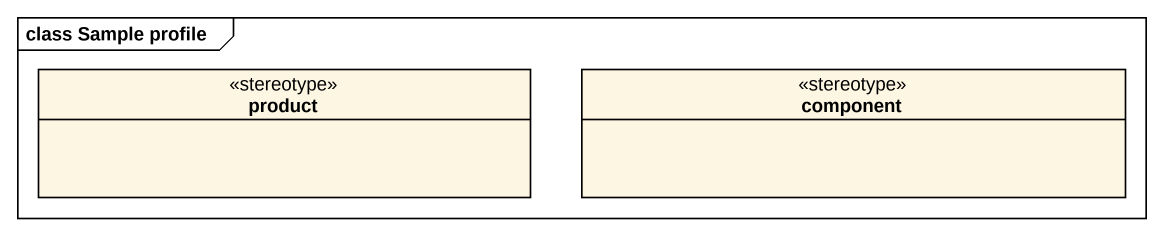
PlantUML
@startuml
mainframe class Sample profile
hide circle
hide empty members
class product <<stereotype>>
class "component" as component_ <<stereotype>>
@enduml
